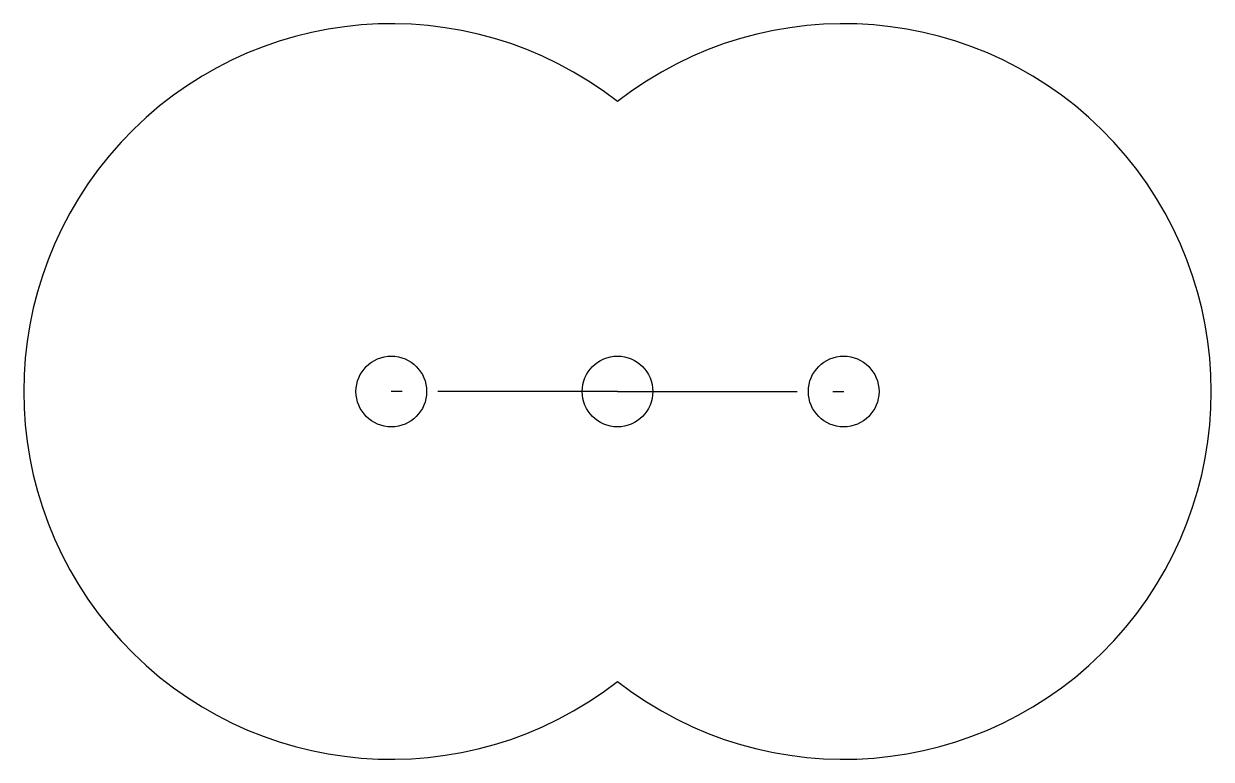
# Model space of a CAD drawing. Header units: millimetres. Extents: x -42 to 42, y -26 to 26.
import ezdxf

# ---------------------------------------------------------------- set-up
doc = ezdxf.new("R2010")
doc.units = ezdxf.units.MM
doc.linetypes.add('CENTERX2', pattern=[20.32, 12.7, -2.54, 2.54, -2.54])

msp = doc.modelspace()

# ---------------------------------------------------------------- linework, layer by layer
at = {"color": 7, "linetype": 'CENTERX2'}
for q in [(-16, 0), (16, 0)]:
    msp.add_line((0, 0), q, dxfattribs=at)
at = {"color": 7, "linetype": 'Continuous'}
for centre in [(-16, 0), (0, 0), (16, 0)]:
    msp.add_circle(centre, 2.5, dxfattribs=at)
for centre, start, end in [((-16, 0), 52.02013, 307.97987), ((16, 0), 232.02013, 127.97987)]:
    msp.add_arc(centre, 26, start, end, dxfattribs=at)

doc.saveas('drawing.dxf')
